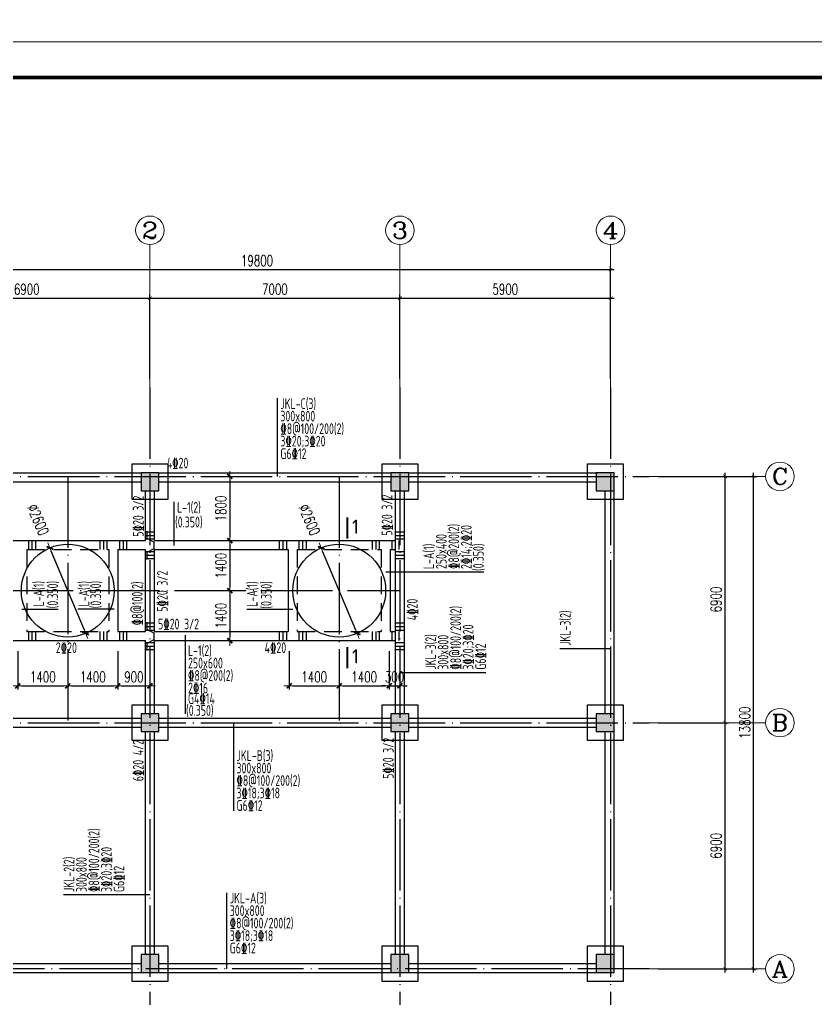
# Model space of a CAD drawing. Extents: x 959592 to 1105020, y -295412 to 379724.
# Drawn here: x 981761 to 1004047, y 97796 to 125222 of the extents above; entities that cross this region are included whole.
import ezdxf
from ezdxf.enums import TextEntityAlignment as Align

# ---------------------------------------------------------------- set-up
doc = ezdxf.new("R2010")
doc.units = 0
doc.header["$LTSCALE"] = 1000
doc.header["$MEASUREMENT"] = 0
doc.linetypes.add('DASHED', pattern=[0.75, 0.5, -0.25])
doc.linetypes.add('DOTE', pattern=[2.42, 2, -0.2, 0.02, -0.2])
doc.layers.get('0').update_dxf_attribs({"linetype": 'CONTINUOUS'})
doc.layers.get('Defpoints').update_dxf_attribs({"linetype": 'CONTINUOUS', "lineweight": 5})
for name, color, linetype in [('AXIS_TEXT', 7, 'CONTINUOUS'), ('BEAM_CON', 4, 'CONTINUOUS'), ('BEAM_CONT', 4, 'CONTINUOUS'), ('BEAM_DASH', 144, 'DASHED'), ('COLU', 7, 'CONTINUOUS'), ('COLU_HATCH', 251, 'CONTINUOUS'), ('DIMENSION', 3, 'CONTINUOUS'), ('DOTE', 1, 'DOTE'), ('S_BEAMDIMLOCALVER', 7, 'CONTINUOUS'), ('S_BEAMDIMMASS', 2, 'CONTINUOUS'), ('S_BEAMDIMMASSVER', 2, 'CONTINUOUS'), ('S_SUBBEAMHOOP', 1, 'CONTINUOUS'), ('THICK', 6, 'CONTINUOUS'), ('承台', 44, 'CONTINUOUS')]:
    doc.layers.add(name, color=color, linetype=linetype)
doc.layers.add('DIM', color=3, linetype='CONTINUOUS', lineweight=5)
doc.layers.add('FRAME', color=3, linetype='CONTINUOUS', lineweight=5)
doc.styles.add('_TCH_AXIS', font='COMPLEX', dxfattribs={"bigfont": 'GBCBIG'})
doc.styles.add('BW_Rein', font='Tssdeng.shx', dxfattribs={"width": 0.7, "bigfont": 'hztxt.shx'})
doc.styles.add('COMPLEX', font='COMPLEX')
doc.styles.add('TSSD_Dimension', font='TXT.shx', dxfattribs={"width": 0.7, "bigfont": 'hztxt.shx'})
doc.styles.add('TSSD_LABEL', font='tssdeng.shx', dxfattribs={"width": 0.7, "bigfont": 'tssdchn.shx'})
doc.dimstyles.new('TSSD_100_100', dxfattribs={"dimtxt": 300, "dimasz": 100, "dimexe": 100, "dimexo": 250, "dimgap": 100, "dimtad": 1, "dimdec": 0, "dimzin": 0, "dimdsep": 46, "dimtxsty": 'TSSD_Dimension', "dimblk": 'ARCHTICK', "dimcen": 0, "dimdle": 100, "dimclrt": 3, "dimadec": 0, "dimazin": 0, "dimtfac": 1, "dimtdec": 0, "dimtix": 1, "dimtmove": 2, "dimatfit": 3, "dimfxl": 1, "dimtolj": 1, "dimtzin": 0, "dimarcsym": 0})
doc.dimstyles.new('TSSD_100_100$0', dxfattribs={"dimtxt": 300, "dimasz": 100, "dimexe": 100, "dimexo": 250, "dimgap": 100, "dimtad": 1, "dimdec": 0, "dimzin": 0, "dimdsep": 46, "dimtxsty": 'TSSD_Dimension', "dimblk1": '_tsdbk', "dimblk2": '_tsdbk', "dimsah": 1, "dimcen": 0, "dimdle": 100, "dimclrt": 7, "dimadec": 1, "dimazin": 0, "dimtfac": 1, "dimtdec": 0, "dimtix": 1, "dimtmove": 2, "dimatfit": 3, "dimldrblk": '_tsdbk', "dimfxl": 100, "dimtolj": 1, "dimtzin": 0, "dimarcsym": 0})

# ---------------------------------------------------------------- blocks, each defined once
blk = doc.blocks.new('_ARCHTICK')
at = {"color": 0, "linetype": 'ByBlock', "const_width": 0.15}
blk.add_lwpolyline([(-0.5, -0.5), (0.5, 0.5)], dxfattribs=at)
blk = doc.blocks.new('*D249')
at = {"layer": 'Defpoints', "color": 0, "ltscale": 0.5, "transparency": 16777216}
for p in [(999395.404177, 105522.432236), (1001516.404177, 105522.432236), (999395.404177, 98622.432236)]:
    blk.add_point(p, dxfattribs=at)
at = {"layer": 'DIM', "color": 0, "lineweight": -2, "ltscale": 0.5, "transparency": 16777216}
for p, q in [((1001516.404177, 98522.432236), (1001516.404177, 105622.432236)), ((999645.404177, 105522.432236), (1001616.404177, 105522.432236)), ((999645.404177, 98622.432236), (1001616.404177, 98622.432236))]:
    blk.add_line(p, q, dxfattribs=at)
at = {"layer": 'DIM', "color": 0, "lineweight": -2, "ltscale": 0.5, "transparency": 16777216, "xscale": 100, "yscale": 100, "zscale": 100}
for p, rotation in [((1001516.404177, 105522.432236), 90), ((1001516.404177, 98622.432236), 270)]:
    blk.add_blockref('_ARCHTICK', p, dxfattribs=dict(at, rotation=rotation))
at = {"layer": 'DIM', "color": 3, "ltscale": 0.5, "transparency": 16777216, "insert": (1001266.404177, 102072.432236), "char_height": 300, "attachment_point": 5, "rotation": 90, "style": 'TSSD_Dimension'}
blk.add_mtext('\\A1;6900', dxfattribs=at)
blk = doc.blocks.new('*D250')
at = {"layer": 'Defpoints', "color": 0, "ltscale": 0.5, "transparency": 16777216}
for p in [(999395.404177, 112422.432236), (1001516.404177, 112422.432236), (999395.404177, 105522.432236)]:
    blk.add_point(p, dxfattribs=at)
at = {"layer": 'DIM', "color": 0, "lineweight": -2, "ltscale": 0.5, "transparency": 16777216}
for p, q in [((1001516.404177, 105422.432236), (1001516.404177, 112522.432236)), ((999645.404177, 112422.432236), (1001616.404177, 112422.432236)), ((999645.404177, 105522.432236), (1001616.404177, 105522.432236))]:
    blk.add_line(p, q, dxfattribs=at)
at = {"layer": 'DIM', "color": 0, "lineweight": -2, "ltscale": 0.5, "transparency": 16777216, "xscale": 100, "yscale": 100, "zscale": 100}
for p, rotation in [((1001516.404177, 112422.432236), 90), ((1001516.404177, 105522.432236), 270)]:
    blk.add_blockref('_ARCHTICK', p, dxfattribs=dict(at, rotation=rotation))
at = {"layer": 'DIM', "color": 3, "ltscale": 0.5, "transparency": 16777216, "insert": (1001266.404177, 108972.432236), "char_height": 300, "attachment_point": 5, "rotation": 90, "style": 'TSSD_Dimension'}
blk.add_mtext('\\A1;6900', dxfattribs=at)
blk = doc.blocks.new('*D251')
at = {"layer": 'Defpoints', "color": 0, "ltscale": 0.5, "transparency": 16777216}
for p in [(999395.404177, 112422.432236), (1002316.404177, 112422.432236), (999395.404177, 98622.432236)]:
    blk.add_point(p, dxfattribs=at)
at = {"layer": 'DIM', "color": 0, "lineweight": -2, "ltscale": 0.5, "transparency": 16777216}
for p, q in [((1002316.404177, 98522.432236), (1002316.404177, 112522.432236)), ((999645.404177, 112422.432236), (1002416.404177, 112422.432236)), ((999645.404177, 98622.432236), (1002416.404177, 98622.432236))]:
    blk.add_line(p, q, dxfattribs=at)
at = {"layer": 'DIM', "color": 0, "lineweight": -2, "ltscale": 0.5, "transparency": 16777216, "xscale": 100, "yscale": 100, "zscale": 100}
for p, rotation in [((1002316.404177, 112422.432236), 90), ((1002316.404177, 98622.432236), 270)]:
    blk.add_blockref('_ARCHTICK', p, dxfattribs=dict(at, rotation=rotation))
at = {"layer": 'DIM', "color": 3, "ltscale": 0.5, "transparency": 16777216, "insert": (1002066.404177, 105522.432236), "char_height": 300, "attachment_point": 5, "rotation": 90, "style": 'TSSD_Dimension'}
blk.add_mtext('\\A1;13800', dxfattribs=at)
blk = doc.blocks.new('*D252')
at = {"layer": 'Defpoints', "color": 0, "ltscale": 0.5, "transparency": 16777216}
for p in [(985411.404177, 117417.432236), (978511.404177, 114917.432236), (985411.404177, 114917.432236)]:
    blk.add_point(p, dxfattribs=at)
at = {"layer": 'DIM', "color": 0, "lineweight": -2, "ltscale": 0.5, "transparency": 16777216}
for p, q in [((978411.404177, 117417.432236), (985511.404177, 117417.432236)), ((978511.404177, 115167.432236), (978511.404177, 117517.432236)), ((985411.404177, 115167.432236), (985411.404177, 117517.432236))]:
    blk.add_line(p, q, dxfattribs=at)
at = {"layer": 'DIM', "color": 0, "lineweight": -2, "ltscale": 0.5, "transparency": 16777216, "xscale": 100, "yscale": 100, "zscale": 100, "rotation": 180}
blk.add_blockref('_ARCHTICK', (978511.404177, 117417.432236), dxfattribs=at)
at = {"layer": 'DIM', "color": 0, "lineweight": -2, "ltscale": 0.5, "transparency": 16777216, "xscale": 100, "yscale": 100, "zscale": 100}
blk.add_blockref('_ARCHTICK', (985411.404177, 117417.432236), dxfattribs=at)
at = {"layer": 'DIM', "color": 3, "ltscale": 0.5, "transparency": 16777216, "insert": (981961.404177, 117667.432236), "char_height": 300, "attachment_point": 5, "style": 'TSSD_Dimension'}
blk.add_mtext('\\A1;6900', dxfattribs=at)
blk = doc.blocks.new('*D253')
at = {"layer": 'Defpoints', "color": 0, "ltscale": 0.5, "transparency": 16777216}
for p in [(992411.404177, 117417.432236), (985411.404177, 114917.432236), (992411.404177, 114917.432236)]:
    blk.add_point(p, dxfattribs=at)
at = {"layer": 'DIM', "color": 0, "lineweight": -2, "ltscale": 0.5, "transparency": 16777216}
for p, q in [((985311.404177, 117417.432236), (992511.404177, 117417.432236)), ((985411.404177, 115167.432236), (985411.404177, 117517.432236)), ((992411.404177, 115167.432236), (992411.404177, 117517.432236))]:
    blk.add_line(p, q, dxfattribs=at)
at = {"layer": 'DIM', "color": 0, "lineweight": -2, "ltscale": 0.5, "transparency": 16777216, "xscale": 100, "yscale": 100, "zscale": 100, "rotation": 180}
blk.add_blockref('_ARCHTICK', (985411.404177, 117417.432236), dxfattribs=at)
at = {"layer": 'DIM', "color": 0, "lineweight": -2, "ltscale": 0.5, "transparency": 16777216, "xscale": 100, "yscale": 100, "zscale": 100}
blk.add_blockref('_ARCHTICK', (992411.404177, 117417.432236), dxfattribs=at)
at = {"layer": 'DIM', "color": 3, "ltscale": 0.5, "transparency": 16777216, "insert": (988911.404177, 117667.432236), "char_height": 300, "attachment_point": 5, "style": 'TSSD_Dimension'}
blk.add_mtext('\\A1;7000', dxfattribs=at)
blk = doc.blocks.new('*D254')
at = {"layer": 'Defpoints', "color": 0, "ltscale": 0.5, "transparency": 16777216}
for p in [(998311.404177, 117417.432236), (992411.404177, 114917.432236), (998311.404177, 114917.432236)]:
    blk.add_point(p, dxfattribs=at)
at = {"layer": 'DIM', "color": 0, "lineweight": -2, "ltscale": 0.5, "transparency": 16777216}
for p, q in [((992311.404177, 117417.432236), (998411.404177, 117417.432236)), ((992411.404177, 115167.432236), (992411.404177, 117517.432236)), ((998311.404177, 115167.432236), (998311.404177, 117517.432236))]:
    blk.add_line(p, q, dxfattribs=at)
at = {"layer": 'DIM', "color": 0, "lineweight": -2, "ltscale": 0.5, "transparency": 16777216, "xscale": 100, "yscale": 100, "zscale": 100, "rotation": 180}
blk.add_blockref('_ARCHTICK', (992411.404177, 117417.432236), dxfattribs=at)
at = {"layer": 'DIM', "color": 0, "lineweight": -2, "ltscale": 0.5, "transparency": 16777216, "xscale": 100, "yscale": 100, "zscale": 100}
blk.add_blockref('_ARCHTICK', (998311.404177, 117417.432236), dxfattribs=at)
at = {"layer": 'DIM', "color": 3, "ltscale": 0.5, "transparency": 16777216, "insert": (995361.404177, 117667.432236), "char_height": 300, "attachment_point": 5, "style": 'TSSD_Dimension'}
blk.add_mtext('\\A1;5900', dxfattribs=at)
blk = doc.blocks.new('*D255')
at = {"layer": 'Defpoints', "color": 0, "ltscale": 0.5, "transparency": 16777216}
for p in [(998311.404177, 118217.432236), (978511.404177, 114917.432236), (998311.404177, 114917.432236)]:
    blk.add_point(p, dxfattribs=at)
at = {"layer": 'DIM', "color": 0, "lineweight": -2, "ltscale": 0.5, "transparency": 16777216}
for p, q in [((978411.404177, 118217.432236), (998411.404177, 118217.432236)), ((978511.404177, 115167.432236), (978511.404177, 118317.432236)), ((998311.404177, 115167.432236), (998311.404177, 118317.432236))]:
    blk.add_line(p, q, dxfattribs=at)
at = {"layer": 'DIM', "color": 0, "lineweight": -2, "ltscale": 0.5, "transparency": 16777216, "xscale": 100, "yscale": 100, "zscale": 100, "rotation": 180}
blk.add_blockref('_ARCHTICK', (978511.404177, 118217.432236), dxfattribs=at)
at = {"layer": 'DIM', "color": 0, "lineweight": -2, "ltscale": 0.5, "transparency": 16777216, "xscale": 100, "yscale": 100, "zscale": 100}
blk.add_blockref('_ARCHTICK', (998311.404177, 118217.432236), dxfattribs=at)
at = {"layer": 'DIM', "color": 3, "ltscale": 0.5, "transparency": 16777216, "insert": (988411.404177, 118467.432236), "char_height": 300, "attachment_point": 5, "style": 'TSSD_Dimension'}
blk.add_mtext('\\A1;19800', dxfattribs=at)
blk = doc.blocks.new('_AXISO')
blk.add_circle((0, 0), 0.5)
at = {"layer": 'AXIS_TEXT', "style": 'COMPLEX', "width": 1.041667}
blk.add_attdef('A', text='', height=0.56, dxfattribs=at).set_placement((-0.25, -0.28), (0.25, -0.28), align=Align.FIT)
blk = doc.blocks.new('BW-43091906', base_point=(-152259, 7688))
at = {"layer": 'FRAME'}
for points, const_width in [([(-152259, 49688), (-152259, 7688), (-92859, 7688), (-92859, 49688)], 20), ([(-149759, 48688), (-149759, 8688), (-93859, 8688), (-93859, 48688)], 100)]:
    blk.add_lwpolyline(points, close=True, dxfattribs=dict(at, const_width=const_width))
blk = doc.blocks.new('_tsdbk')
blk.add_line((-1, 0), (1.5, 0))
at = {"const_width": 0.5}
blk.add_lwpolyline([(-0.7, -0.7), (0.7, 0.7)], dxfattribs=at)
blk = doc.blocks.new('*D176')
at = {"layer": 'Defpoints', "color": 0, "transparency": 16777216}
for p in [(986803.550422, 112422.432236), (986803.550422, 110622.432236), (987647.672265, 110622.432236)]:
    blk.add_point(p, dxfattribs=at)
at = {"layer": 'DIM', "color": 0, "lineweight": -2, "transparency": 16777216}
for p, q in [((987053.550422, 112422.432236), (987747.672265, 112422.432236)), ((987647.672265, 112322.432236), (987647.672265, 110722.432236)), ((987053.550422, 110622.432236), (987747.672265, 110622.432236))]:
    blk.add_line(p, q, dxfattribs=at)
at = {"layer": 'DIM', "color": 0, "lineweight": -2, "transparency": 16777216, "xscale": 100, "yscale": 100, "zscale": 100}
for p, rotation in [((987647.672265, 112422.432236), 90), ((987647.672265, 110622.432236), 270)]:
    blk.add_blockref('_tsdbk', p, dxfattribs=dict(at, rotation=rotation))
at = {"layer": 'DIM', "color": 7, "transparency": 16777216, "insert": (987397.672265, 111522.432236), "char_height": 300, "attachment_point": 5, "rotation": 90, "style": 'TSSD_Dimension'}
blk.add_mtext('\\A1;1800', dxfattribs=at)
blk = doc.blocks.new('*D177')
at = {"layer": 'Defpoints', "color": 0, "transparency": 16777216}
for p in [(986803.550422, 110622.432236), (986803.550422, 109222.432236), (987647.672265, 109222.432236)]:
    blk.add_point(p, dxfattribs=at)
at = {"layer": 'DIM', "color": 0, "lineweight": -2, "transparency": 16777216}
for p, q in [((987053.550422, 110622.432236), (987747.672265, 110622.432236)), ((987647.672265, 110522.432236), (987647.672265, 109322.432236)), ((987053.550422, 109222.432236), (987747.672265, 109222.432236))]:
    blk.add_line(p, q, dxfattribs=at)
at = {"layer": 'DIM', "color": 0, "lineweight": -2, "transparency": 16777216, "xscale": 100, "yscale": 100, "zscale": 100}
for p, rotation in [((987647.672265, 110622.432236), 90), ((987647.672265, 109222.432236), 270)]:
    blk.add_blockref('_tsdbk', p, dxfattribs=dict(at, rotation=rotation))
at = {"layer": 'DIM', "color": 7, "transparency": 16777216, "insert": (987397.672265, 109922.432236), "char_height": 300, "attachment_point": 5, "rotation": 90, "style": 'TSSD_Dimension'}
blk.add_mtext('\\A1;1400', dxfattribs=at)
blk = doc.blocks.new('*D178')
at = {"layer": 'Defpoints', "color": 0, "transparency": 16777216}
for p in [(986803.550422, 109222.432236), (986803.550422, 107822.432236), (987647.672265, 107822.432236)]:
    blk.add_point(p, dxfattribs=at)
at = {"layer": 'DIM', "color": 0, "lineweight": -2, "transparency": 16777216}
for p, q in [((987053.550422, 109222.432236), (987747.672265, 109222.432236)), ((987647.672265, 109122.432236), (987647.672265, 107922.432236)), ((987053.550422, 107822.432236), (987747.672265, 107822.432236))]:
    blk.add_line(p, q, dxfattribs=at)
at = {"layer": 'DIM', "color": 0, "lineweight": -2, "transparency": 16777216, "xscale": 100, "yscale": 100, "zscale": 100}
for p, rotation in [((987647.672265, 109222.432236), 90), ((987647.672265, 107822.432236), 270)]:
    blk.add_blockref('_tsdbk', p, dxfattribs=dict(at, rotation=rotation))
at = {"layer": 'DIM', "color": 7, "transparency": 16777216, "insert": (987397.672265, 108522.432236), "char_height": 300, "attachment_point": 5, "rotation": 90, "style": 'TSSD_Dimension'}
blk.add_mtext('\\A1;1400', dxfattribs=at)
blk = doc.blocks.new('*D179')
at = {"layer": 'Defpoints', "color": 0, "transparency": 16777216}
for p in [(981711.404177, 107780.340468), (983111.404177, 107780.340468), (983111.404177, 106554.725255)]:
    blk.add_point(p, dxfattribs=at)
at = {"layer": 'DIM', "color": 0, "lineweight": -2, "transparency": 16777216}
for p, q in [((981711.404177, 107530.340468), (981711.404177, 106454.725255)), ((983111.404177, 107530.340468), (983111.404177, 106454.725255)), ((981811.404177, 106554.725255), (983011.404177, 106554.725255))]:
    blk.add_line(p, q, dxfattribs=at)
at = {"layer": 'DIM', "color": 0, "lineweight": -2, "transparency": 16777216, "xscale": 100, "yscale": 100, "zscale": 100, "rotation": 180}
blk.add_blockref('_tsdbk', (981711.404177, 106554.725255), dxfattribs=at)
at = {"layer": 'DIM', "color": 0, "lineweight": -2, "transparency": 16777216, "xscale": 100, "yscale": 100, "zscale": 100}
blk.add_blockref('_tsdbk', (983111.404177, 106554.725255), dxfattribs=at)
at = {"layer": 'DIM', "color": 7, "transparency": 16777216, "insert": (982411.404177, 106804.725255), "char_height": 300, "attachment_point": 5, "style": 'TSSD_Dimension'}
blk.add_mtext('\\A1;1400', dxfattribs=at)
blk = doc.blocks.new('*D180')
at = {"layer": 'Defpoints', "color": 0, "transparency": 16777216}
for p in [(984511.404177, 107780.340468), (985411.404177, 107780.340468), (985411.404177, 106554.725255)]:
    blk.add_point(p, dxfattribs=at)
at = {"layer": 'DIM', "color": 0, "lineweight": -2, "transparency": 16777216}
for p, q in [((984511.404177, 107530.340468), (984511.404177, 106454.725255)), ((985411.404177, 107530.340468), (985411.404177, 106454.725255)), ((984611.404177, 106554.725255), (985311.404177, 106554.725255))]:
    blk.add_line(p, q, dxfattribs=at)
at = {"layer": 'DIM', "color": 0, "lineweight": -2, "transparency": 16777216, "xscale": 100, "yscale": 100, "zscale": 100, "rotation": 180}
blk.add_blockref('_tsdbk', (984511.404177, 106554.725255), dxfattribs=at)
at = {"layer": 'DIM', "color": 0, "lineweight": -2, "transparency": 16777216, "xscale": 100, "yscale": 100, "zscale": 100}
blk.add_blockref('_tsdbk', (985411.404177, 106554.725255), dxfattribs=at)
at = {"layer": 'DIM', "color": 7, "transparency": 16777216, "insert": (984961.404177, 106804.725255), "char_height": 300, "attachment_point": 5, "style": 'TSSD_Dimension'}
blk.add_mtext('\\A1;900', dxfattribs=at)
blk = doc.blocks.new('*D181')
at = {"layer": 'Defpoints', "color": 0, "transparency": 16777216}
for p in [(983111.404177, 107780.340468), (984511.404177, 107780.340468), (984511.404177, 106554.725255)]:
    blk.add_point(p, dxfattribs=at)
at = {"layer": 'DIM', "color": 0, "lineweight": -2, "transparency": 16777216}
for p, q in [((983111.404177, 107530.340468), (983111.404177, 106454.725255)), ((984511.404177, 107530.340468), (984511.404177, 106454.725255)), ((983211.404177, 106554.725255), (984411.404177, 106554.725255))]:
    blk.add_line(p, q, dxfattribs=at)
at = {"layer": 'DIM', "color": 0, "lineweight": -2, "transparency": 16777216, "xscale": 100, "yscale": 100, "zscale": 100, "rotation": 180}
blk.add_blockref('_tsdbk', (983111.404177, 106554.725255), dxfattribs=at)
at = {"layer": 'DIM', "color": 0, "lineweight": -2, "transparency": 16777216, "xscale": 100, "yscale": 100, "zscale": 100}
blk.add_blockref('_tsdbk', (984511.404177, 106554.725255), dxfattribs=at)
at = {"layer": 'DIM', "color": 7, "transparency": 16777216, "insert": (983811.404177, 106804.725255), "char_height": 300, "attachment_point": 5, "style": 'TSSD_Dimension'}
blk.add_mtext('\\A1;1400', dxfattribs=at)
blk = doc.blocks.new('*D182')
at = {"layer": 'Defpoints', "color": 0, "transparency": 16777216}
for p in [(989311.404177, 107780.340468), (990711.404177, 107780.340468), (990711.404177, 106554.725255)]:
    blk.add_point(p, dxfattribs=at)
at = {"layer": 'DIM', "color": 0, "lineweight": -2, "transparency": 16777216}
for p, q in [((989311.404177, 107530.340468), (989311.404177, 106454.725255)), ((990711.404177, 107530.340468), (990711.404177, 106454.725255)), ((989411.404177, 106554.725255), (990611.404177, 106554.725255))]:
    blk.add_line(p, q, dxfattribs=at)
at = {"layer": 'DIM', "color": 0, "lineweight": -2, "transparency": 16777216, "xscale": 100, "yscale": 100, "zscale": 100, "rotation": 180}
blk.add_blockref('_tsdbk', (989311.404177, 106554.725255), dxfattribs=at)
at = {"layer": 'DIM', "color": 0, "lineweight": -2, "transparency": 16777216, "xscale": 100, "yscale": 100, "zscale": 100}
blk.add_blockref('_tsdbk', (990711.404177, 106554.725255), dxfattribs=at)
at = {"layer": 'DIM', "color": 7, "transparency": 16777216, "insert": (990011.404177, 106804.725255), "char_height": 300, "attachment_point": 5, "style": 'TSSD_Dimension'}
blk.add_mtext('\\A1;1400', dxfattribs=at)
blk = doc.blocks.new('*D183')
at = {"layer": 'Defpoints', "color": 0, "transparency": 16777216}
for p in [(992111.404177, 107780.340468), (992411.404177, 107780.340468), (992411.404177, 106554.725255)]:
    blk.add_point(p, dxfattribs=at)
at = {"layer": 'DIM', "color": 0, "lineweight": -2, "transparency": 16777216}
for p, q in [((992111.404177, 107530.340468), (992111.404177, 106454.725255)), ((992411.404177, 107530.340468), (992411.404177, 106454.725255)), ((992011.404177, 106554.725255), (991911.404177, 106554.725255)), ((992111.404177, 106554.725255), (992411.404177, 106554.725255)), ((992511.404177, 106554.725255), (992611.404177, 106554.725255))]:
    blk.add_line(p, q, dxfattribs=at)
at = {"layer": 'DIM', "color": 0, "lineweight": -2, "transparency": 16777216, "xscale": 100, "yscale": 100, "zscale": 100}
blk.add_blockref('_tsdbk', (992111.404177, 106554.725255), dxfattribs=at)
at = {"layer": 'DIM', "color": 0, "lineweight": -2, "transparency": 16777216, "xscale": 100, "yscale": 100, "zscale": 100, "rotation": 180}
blk.add_blockref('_tsdbk', (992411.404177, 106554.725255), dxfattribs=at)
at = {"layer": 'DIM', "color": 7, "transparency": 16777216, "insert": (992261.404177, 106804.725255), "char_height": 300, "attachment_point": 5, "style": 'TSSD_Dimension'}
blk.add_mtext('\\A1;300', dxfattribs=at)
blk = doc.blocks.new('*D184')
at = {"layer": 'Defpoints', "color": 0, "transparency": 16777216}
for p in [(990711.404177, 107780.340468), (992111.404177, 107780.340468), (992111.404177, 106554.725255)]:
    blk.add_point(p, dxfattribs=at)
at = {"layer": 'DIM', "color": 0, "lineweight": -2, "transparency": 16777216}
for p, q in [((990711.404177, 107530.340468), (990711.404177, 106454.725255)), ((992111.404177, 107530.340468), (992111.404177, 106454.725255)), ((990811.404177, 106554.725255), (992011.404177, 106554.725255))]:
    blk.add_line(p, q, dxfattribs=at)
at = {"layer": 'DIM', "color": 0, "lineweight": -2, "transparency": 16777216, "xscale": 100, "yscale": 100, "zscale": 100, "rotation": 180}
blk.add_blockref('_tsdbk', (990711.404177, 106554.725255), dxfattribs=at)
at = {"layer": 'DIM', "color": 0, "lineweight": -2, "transparency": 16777216, "xscale": 100, "yscale": 100, "zscale": 100}
blk.add_blockref('_tsdbk', (992111.404177, 106554.725255), dxfattribs=at)
at = {"layer": 'DIM', "color": 7, "transparency": 16777216, "insert": (991411.404177, 106804.725255), "char_height": 300, "attachment_point": 5, "style": 'TSSD_Dimension'}
blk.add_mtext('\\A1;1400', dxfattribs=at)
blk = doc.blocks.new('*D189')
at = {"layer": 'Defpoints', "color": 0, "transparency": 16777216}
for p in [(990208.633295, 110421.273944), (991214.175059, 108023.590528)]:
    blk.add_point(p, dxfattribs=at)
at = {"layer": 'DIM', "color": 0, "lineweight": -2, "transparency": 16777216}
blk.add_line((991175.500376, 108115.809121), (990247.307979, 110329.055351), dxfattribs=at)
at = {"layer": 'DIM', "color": 0, "lineweight": -2, "transparency": 16777216, "xscale": 100, "yscale": 100, "zscale": 100}
for p, rotation in [((990208.633295, 110421.273944), 112.752229), ((991214.175059, 108023.590528), 292.752229)]:
    blk.add_blockref('_tsdbk', p, dxfattribs=dict(at, rotation=rotation))
at = {"layer": 'DIM', "color": 7, "transparency": 16777216, "insert": (989878.962574, 111207.363643), "char_height": 300, "attachment_point": 5, "rotation": 292.7522286283, "style": 'TSSD_Dimension'}
blk.add_mtext('\\A1;∅2600', dxfattribs=at)
blk = doc.blocks.new('*D190')
at = {"layer": 'Defpoints', "color": 0, "transparency": 16777216}
for p in [(982608.633295, 110421.273944), (983614.175059, 108023.590528)]:
    blk.add_point(p, dxfattribs=at)
at = {"layer": 'DIM', "color": 0, "lineweight": -2, "transparency": 16777216}
blk.add_line((983575.500376, 108115.809121), (982647.307979, 110329.055351), dxfattribs=at)
at = {"layer": 'DIM', "color": 0, "lineweight": -2, "transparency": 16777216, "xscale": 100, "yscale": 100, "zscale": 100}
for p, rotation in [((982608.633295, 110421.273944), 112.752229), ((983614.175059, 108023.590528), 292.752229)]:
    blk.add_blockref('_tsdbk', p, dxfattribs=dict(at, rotation=rotation))
at = {"layer": 'DIM', "color": 7, "transparency": 16777216, "insert": (982278.962574, 111207.363643), "char_height": 300, "attachment_point": 5, "rotation": 292.7522286283, "style": 'TSSD_Dimension'}
blk.add_mtext('\\A1;∅2600', dxfattribs=at)

msp = doc.modelspace()

# ---------------------------------------------------------------- hatches: boundary and pattern name
at = {"layer": 'COLU_HATCH'}
for points in [[(985661.404, 112022.432), (985661.404, 112522.432), (985161.404, 112522.432), (985161.404, 112022.432)], [(992661.404, 112022.432), (992661.404, 112522.432), (992161.404, 112522.432), (992161.404, 112022.432)], [(998411.404, 112022.432), (998411.404, 112522.432), (997911.404, 112522.432), (997911.404, 112022.432)], [(985661.404, 105272.432), (985661.404, 105772.432), (985161.404, 105772.432), (985161.404, 105272.432)], [(992661.404, 105272.432), (992661.404, 105772.432), (992161.404, 105772.432), (992161.404, 105272.432)], [(998411.404, 105272.432), (998411.404, 105772.432), (997911.404, 105772.432), (997911.404, 105272.432)], [(985661.404, 98522.432), (985661.404, 99022.432), (985161.404, 99022.432), (985161.404, 98522.432)], [(992661.404, 98522.432), (992661.404, 99022.432), (992161.404, 99022.432), (992161.404, 98522.432)], [(998411.404, 98522.432), (998411.404, 99022.432), (997911.404, 99022.432), (997911.404, 98522.432)]]:
    msp.add_hatch(color=256, dxfattribs=at).paths.add_polyline_path(points)

# ---------------------------------------------------------------- linework, layer by layer
at = {"layer": 'BEAM_CON'}
for p, q in [((981261.404, 110622.432), (985286.404, 110622.432)), ((985536.404, 110622.432), (992286.404, 110622.432)), ((984511.404, 110372.432), (984511.404, 108072.432)), ((984511.404, 110372.432), (985286.404, 110372.432)), ((985536.404, 110372.432), (989286.404, 110372.432)), ((989286.404, 110372.432), (989286.404, 108072.432)), ((992136.404, 110372.432), (992286.404, 110372.432)), ((992136.404, 110372.432), (992136.404, 108072.432)), ((984511.404, 108072.432), (985286.404, 108072.432)), ((985536.404, 108072.432), (989286.404, 108072.432)), ((992136.404, 108072.432), (992286.404, 108072.432)), ((981261.404, 107822.432), (985286.404, 107822.432)), ((985536.404, 107822.432), (992286.404, 107822.432))]:
    msp.add_line(p, q, dxfattribs=at)
for centre in [(983111.404, 109222.432), (990711.404, 109222.432)]:
    msp.add_circle(centre, 1300, dxfattribs=at)
at = {"layer": 'BEAM_CONT'}
for p, q in [((981136.404, 112522.432), (985161.404, 112522.432)), ((985661.404, 112522.432), (992161.404, 112522.432)), ((992661.404, 112522.432), (997911.404, 112522.432)), ((981261.404, 112272.432), (985161.404, 112272.432)), ((985661.404, 112272.432), (992161.404, 112272.432)), ((992661.404, 112272.432), (997911.404, 112272.432)), ((985286.404, 110622.432), (985286.404, 112022.432)), ((985536.404, 110622.432), (985536.404, 112022.432)), ((992286.404, 110622.432), (992286.404, 112022.432)), ((992536.404, 105772.432), (992536.404, 112022.432)), ((998161.404, 105772.432), (998161.404, 112022.432)), ((998411.404, 105772.432), (998411.404, 112022.432)), ((985286.404, 108072.432), (985286.404, 110372.432)), ((985536.404, 108072.432), (985536.404, 110372.432)), ((992286.404, 108072.432), (992286.404, 110372.432)), ((985286.404, 105772.432), (985286.404, 107822.432)), ((985536.404, 105772.432), (985536.404, 107822.432)), ((992286.404, 105772.432), (992286.404, 107822.432)), ((981261.404, 105647.432), (985161.404, 105647.432)), ((985661.404, 105647.432), (992161.404, 105647.432)), ((992661.404, 105647.432), (997911.404, 105647.432)), ((981136.404, 105397.432), (985161.404, 105397.432)), ((985661.404, 105397.432), (992161.404, 105397.432)), ((992661.404, 105397.432), (997911.404, 105397.432)), ((985286.404, 99022.432), (985286.404, 105272.432)), ((985536.404, 99022.432), (985536.404, 105272.432)), ((992286.404, 99022.432), (992286.404, 105272.432)), ((992536.404, 99022.432), (992536.404, 105272.432)), ((998161.404, 99022.432), (998161.404, 105272.432)), ((998411.404, 99022.432), (998411.404, 105272.432)), ((978911.404, 98772.432), (985161.404, 98772.432)), ((985661.404, 98772.432), (992161.404, 98772.432)), ((992661.404, 98772.432), (997911.404, 98772.432)), ((978911.404, 98522.432), (985161.404, 98522.432)), ((985661.404, 98522.432), (992161.404, 98522.432)), ((992661.404, 98522.432), (997911.404, 98522.432))]:
    msp.add_line(p, q, dxfattribs=at)
at = {"layer": 'BEAM_DASH'}
for p, q in [((981961.404, 110372.432), (981961.404, 108072.432)), ((981961.404, 110372.432), (984261.404, 110372.432)), ((984261.404, 110372.432), (984261.404, 108072.432)), ((989536.404, 110372.432), (989536.404, 108072.432)), ((989536.404, 110372.432), (991886.404, 110372.432)), ((991886.404, 110372.432), (991886.404, 108072.432)), ((981961.404, 108072.432), (984261.404, 108072.432)), ((989536.404, 108072.432), (991886.404, 108072.432))]:
    msp.add_line(p, q, dxfattribs=at)
at = {"layer": 'COLU'}
for points in [[(985661.404, 112022.432), (985661.404, 112522.432), (985161.404, 112522.432), (985161.404, 112022.432)], [(992661.404, 112022.432), (992661.404, 112522.432), (992161.404, 112522.432), (992161.404, 112022.432)], [(998411.404, 112022.432), (998411.404, 112522.432), (997911.404, 112522.432), (997911.404, 112022.432)], [(985661.404, 105272.432), (985661.404, 105772.432), (985161.404, 105772.432), (985161.404, 105272.432)], [(992661.404, 105272.432), (992661.404, 105772.432), (992161.404, 105772.432), (992161.404, 105272.432)], [(998411.404, 105272.432), (998411.404, 105772.432), (997911.404, 105772.432), (997911.404, 105272.432)], [(985661.404, 98522.432), (985661.404, 99022.432), (985161.404, 99022.432), (985161.404, 98522.432)], [(992661.404, 98522.432), (992661.404, 99022.432), (992161.404, 99022.432), (992161.404, 98522.432)], [(998411.404, 98522.432), (998411.404, 99022.432), (997911.404, 99022.432), (997911.404, 98522.432)]]:
    msp.add_lwpolyline(points, close=True, dxfattribs=at)
at = {"layer": 'DIM', "ltscale": 0.5}
for p, q in [((985411.404, 114917.432), (985411.404, 118917.432)), ((992411.404, 114917.432), (992411.404, 118917.432)), ((998311.404, 114917.432), (998311.404, 118917.432)), ((999395.404, 112422.432), (1002652.404, 112422.432)), ((999395.404, 105522.432), (1002652.404, 105522.432)), ((999395.404, 98622.432), (1002652.404, 98622.432))]:
    msp.add_line(p, q, dxfattribs=at)
at = {"layer": 'DOTE', "linetype": 'DOTE'}
for p, q in [((985411.404, 114917.432), (985411.404, 96127.432)), ((992411.404, 114917.432), (992411.404, 96127.432)), ((998311.404, 114917.432), (998311.404, 96127.432)), ((977156.404, 112422.432), (999395.404, 112422.432)), ((983111.404, 112422.432), (983111.404, 105522.432)), ((990711.404, 112422.432), (990711.404, 105522.432)), ((981261.404, 109222.432), (992411.404, 109222.432)), ((977156.404, 105522.432), (999395.404, 105522.432)), ((999395.404, 98622.432), (977156.404, 98622.432))]:
    msp.add_line(p, q, dxfattribs=at)
at = {"layer": 'S_BEAMDIMMASS'}
for p, q in [((988983.668, 112422.432), (988983.668, 114610.475)), ((986090.286, 110483.793), (986090.286, 111705.943)), ((992018.805, 109747.08), (994759.754, 109747.08)), ((981824.587, 108700.423), (982837.745, 108700.423)), ((984407.275, 108700.423), (983394.117, 108700.423)), ((989416.759, 108691.602), (988124.241, 108691.602)), ((986397.409, 107975.382), (986397.409, 105772.876)), ((987754.848, 105522.432), (987754.848, 103051.113)), ((987565, 98622.432), (987565, 100756.23))]:
    msp.add_line(p, q, dxfattribs=at)
at = {"layer": 'S_BEAMDIMMASSVER'}
for p, q in [((998311.404, 107592.432), (996892.321, 107592.432)), ((992411.404, 106927.625), (994821.993, 106927.625)), ((985411.404, 100697.186), (982993.801, 100697.186))]:
    msp.add_line(p, q, dxfattribs=at)
at = {"layer": 'S_SUBBEAMHOOP'}
for p, q in [((985286.404, 110868.843), (985536.404, 110868.843)), ((985323.332, 110891.255), (985323.332, 110691.255)), ((992286.404, 110868.843), (992536.404, 110868.843)), ((982008.276, 110622.432), (982008.276, 110372.432)), ((982108.276, 110622.432), (982108.276, 110372.432)), ((982208.276, 110622.432), (982208.276, 110372.432)), ((984008.276, 110622.432), (984008.276, 110372.432)), ((984108.276, 110622.432), (984108.276, 110372.432)), ((984208.276, 110622.432), (984208.276, 110372.432)), ((984558.276, 110622.432), (984558.276, 110372.432)), ((984658.276, 110622.432), (984658.276, 110372.432)), ((984758.276, 110622.432), (984758.276, 110372.432)), ((985286.404, 110768.843), (985536.404, 110768.843)), ((985286.404, 110668.843), (985536.404, 110668.843)), ((985323.332, 110691.255), (985523.332, 110591.255)), ((985523.332, 110591.255), (985523.332, 110391.255)), ((989033.276, 110622.432), (989033.276, 110372.432)), ((989133.276, 110622.432), (989133.276, 110372.432)), ((989233.276, 110622.432), (989233.276, 110372.432)), ((989583.276, 110622.432), (989583.276, 110372.432)), ((989683.276, 110622.432), (989683.276, 110372.432)), ((989783.276, 110622.432), (989783.276, 110372.432)), ((991633.276, 110622.432), (991633.276, 110372.432)), ((991733.276, 110622.432), (991733.276, 110372.432)), ((991833.276, 110622.432), (991833.276, 110372.432)), ((992183.276, 110622.432), (992183.276, 110372.432)), ((992283.276, 110622.432), (992283.276, 110372.432)), ((992286.404, 110768.843), (992536.404, 110768.843)), ((992286.404, 110668.843), (992536.404, 110668.843)), ((992383.276, 110622.432), (992383.276, 110372.432)), ((985286.404, 110318.843), (985536.404, 110318.843)), ((985523.332, 110391.255), (985323.332, 110291.255)), ((985323.332, 110291.255), (985323.332, 110091.255)), ((992286.404, 110318.843), (992536.404, 110318.843)), ((985286.404, 110218.843), (985536.404, 110218.843)), ((985286.404, 110118.843), (985536.404, 110118.843)), ((992286.404, 110218.843), (992536.404, 110218.843)), ((992286.404, 110118.843), (992536.404, 110118.843)), ((985323.332, 108341.255), (985323.332, 108141.255)), ((982008.276, 108072.432), (982008.276, 107822.432)), ((982108.276, 108072.432), (982108.276, 107822.432)), ((982208.276, 108072.432), (982208.276, 107822.432)), ((984008.276, 108072.432), (984008.276, 107822.432)), ((984108.276, 108072.432), (984108.276, 107822.432)), ((984208.276, 108072.432), (984208.276, 107822.432)), ((984558.276, 108072.432), (984558.276, 107822.432)), ((984658.276, 108072.432), (984658.276, 107822.432)), ((984758.276, 108072.432), (984758.276, 107822.432)), ((985286.404, 108318.843), (985536.404, 108318.843)), ((985286.404, 108218.843), (985536.404, 108218.843)), ((985286.404, 108118.843), (985536.404, 108118.843)), ((985323.332, 108141.255), (985523.332, 108041.255)), ((989033.276, 108072.432), (989033.276, 107822.432)), ((989133.276, 108072.432), (989133.276, 107822.432)), ((989233.276, 108072.432), (989233.276, 107822.432)), ((989583.276, 108072.432), (989583.276, 107822.432)), ((989683.276, 108072.432), (989683.276, 107822.432)), ((989783.276, 108072.432), (989783.276, 107822.432)), ((991633.276, 108072.432), (991633.276, 107822.432)), ((991733.276, 108072.432), (991733.276, 107822.432)), ((991833.276, 108072.432), (991833.276, 107822.432)), ((992183.276, 108072.432), (992183.276, 107822.432)), ((992283.276, 108072.432), (992283.276, 107822.432)), ((992286.404, 108318.843), (992536.404, 108318.843)), ((992286.404, 108218.843), (992536.404, 108218.843)), ((992286.404, 108118.843), (992536.404, 108118.843)), ((992383.276, 108072.432), (992383.276, 107822.432)), ((985523.332, 107841.255), (985323.332, 107741.255)), ((985523.332, 108041.255), (985523.332, 107841.255)), ((985286.404, 107768.843), (985536.404, 107768.843)), ((985286.404, 107668.843), (985536.404, 107668.843)), ((985286.404, 107568.843), (985536.404, 107568.843)), ((985323.332, 107741.255), (985323.332, 107541.255)), ((992286.404, 107768.843), (992536.404, 107768.843)), ((992286.404, 107668.843), (992536.404, 107668.843)), ((992286.404, 107568.843), (992536.404, 107568.843))]:
    msp.add_line(p, q, dxfattribs=at)
at = {"layer": 'THICK', "const_width": 50}
for points in [[(990940.57, 111278.145), (990940.57, 110678.145)], [(990940.57, 107645.488), (990940.57, 107045.488)]]:
    msp.add_lwpolyline(points, dxfattribs=at)
at = {"layer": '承台'}
for points in [[(984911.404, 112772.432), (985911.404, 112772.432), (985911.404, 111772.432), (984911.404, 111772.432)], [(991911.404, 112772.432), (992911.404, 112772.432), (992911.404, 111772.432), (991911.404, 111772.432)], [(997661.404, 112772.432), (998661.404, 112772.432), (998661.404, 111772.432), (997661.404, 111772.432)], [(984911.404, 106022.432), (985911.404, 106022.432), (985911.404, 105022.432), (984911.404, 105022.432)], [(991911.404, 106022.432), (992911.404, 106022.432), (992911.404, 105022.432), (991911.404, 105022.432)], [(997661.404, 106022.432), (998661.404, 106022.432), (998661.404, 105022.432), (997661.404, 105022.432)], [(984911.404, 99272.432), (985911.404, 99272.432), (985911.404, 98272.432), (984911.404, 98272.432)], [(991911.404, 99272.432), (992911.404, 99272.432), (992911.404, 98272.432), (991911.404, 98272.432)], [(997661.404, 99272.432), (998661.404, 99272.432), (998661.404, 98272.432), (997661.404, 98272.432)]]:
    msp.add_lwpolyline(points, close=True, dxfattribs=at)

# ---------------------------------------------------------------- block references
at = {"layer": 'DIM', "ltscale": 0.5}
ref = msp.add_blockref('_AXISO', (985411.404, 119317.432), dxfattribs=dict(at, xscale=800, yscale=800, zscale=800))
ref.add_attrib('A', '2', dxfattribs={"layer": 'AXIS_TEXT', "height": 452.548, "style": '_TCH_AXIS', "width": 1.5}).set_placement((985185.13, 119091.158), (985637.678, 119091.158), align=Align.FIT)
ref = msp.add_blockref('_AXISO', (992411.404, 119317.432), dxfattribs=dict(at, xscale=800, yscale=800, zscale=800))
ref.add_attrib('A', '3', dxfattribs={"layer": 'AXIS_TEXT', "height": 452.548, "style": '_TCH_AXIS', "width": 1.5}).set_placement((992185.13, 119091.158), (992637.678, 119091.158), align=Align.FIT)
ref = msp.add_blockref('_AXISO', (998311.404, 119317.432), dxfattribs=dict(at, xscale=800, yscale=800, zscale=800))
ref.add_attrib('A', '4', dxfattribs={"layer": 'AXIS_TEXT', "height": 452.548, "style": '_TCH_AXIS', "width": 1.3125}).set_placement((998085.13, 119091.158), (998537.678, 119091.158), align=Align.FIT)
ref = msp.add_blockref('_AXISO', (1003052.404, 112422.432), dxfattribs=dict(at, xscale=800, yscale=800, zscale=800))
ref.add_attrib('A', 'C', dxfattribs={"layer": 'AXIS_TEXT', "height": 452.548, "style": '_TCH_AXIS', "width": 1.4}).set_placement((1002826.13, 112196.158), (1003278.678, 112196.158), align=Align.FIT)
ref = msp.add_blockref('_AXISO', (1003052.404, 105522.432), dxfattribs=dict(at, xscale=800, yscale=800, zscale=800))
ref.add_attrib('A', 'B', dxfattribs={"layer": 'AXIS_TEXT', "height": 452.548, "style": '_TCH_AXIS', "width": 1.235294}).set_placement((1002826.13, 105296.158), (1003278.678, 105296.158), align=Align.FIT)
ref = msp.add_blockref('_AXISO', (1003052.404, 98622.432), dxfattribs=dict(at, xscale=800, yscale=800, zscale=800))
ref.add_attrib('A', 'A', dxfattribs={"layer": 'AXIS_TEXT', "height": 452.548, "style": '_TCH_AXIS', "width": 1.166667}).set_placement((1002826.13, 98396.158), (1003278.678, 98396.158), align=Align.FIT)
at = {"layer": 'DIMENSION'}
for p in [(967975.021, 124598.189), (967975.021, 82598.189)]:
    msp.add_blockref('BW-43091906', p, dxfattribs=at)

# ---------------------------------------------------------------- texts
at = {"layer": 'S_BEAMDIMLOCALVER', "style": 'BW_Rein', "width": 0.7}
for s, p in [('4%%13220', (985883.139, 112645.99)), ('5%%13220 3/2', (985638.952, 108137.151)), ('2%%13220', (982775.931, 107473.259)), ('4%%13220', (988622.686, 107473.259))]:
    msp.add_text(s, height=300, dxfattribs=at).set_placement(p)
for s, p in [('5%%13220 3/2', (985233.309, 110734.112)), ('5%%13220 3/2', (992201.053, 110762.657)), ('5%%13220 3/2', (985909.122, 108632.355)), ('4%%13220', (992909.812, 108390.911)), ('5%%13220 3/2', (992235.146, 103949.961)), ('6%%13220 4/2', (985233.309, 103881.699))]:
    msp.add_text(s, height=300, rotation=90, dxfattribs=at).set_placement(p)
at = {"layer": 'S_BEAMDIMMASS', "color": 6, "style": 'BW_Rein', "width": 0.7}
for s, rotation, p in [('JKL-C(3)', 360, (989063.668, 114310.475)), ('L-1(2)', 360, (986170.286, 111405.943)), ('(0.350)', 360, (986116.056, 110993.929)), ('L-A(1)', 90, (993370.612, 109827.08)), ('(0.350)', 90, (994759.754, 109772.85)), ('L-A(1)', 90, (982443.926, 108780.423)), ('(0.350)', 90, (982837.745, 108726.194)), ('L-A(1)', 90, (983712.706, 108780.423)), ('(0.350)', 90, (984041.556, 108726.194)), ('L-A(1)', 90, (988424.241, 108771.602)), ('(0.350)', 90, (988818.06, 108717.372)), ('JKL-B(3)', 360, (987834.848, 104451.113))]:
    msp.add_text(s, height=300, rotation=rotation, dxfattribs=at).set_placement(p)
at = {"layer": 'S_BEAMDIMMASS', "style": 'BW_Rein', "width": 0.7}
for s, rotation, p in [('300x800', 360, (989063.668, 113960.475)), ('%%1328@100/200(2)', 360, (989063.668, 113610.475)), ('3%%13220;3%%13220', 360, (989063.668, 113260.475)), ('G6%%13212', 360, (989063.668, 112910.475)), ('%%1328@200(2)', 90, (994070.612, 109827.08)), ('2%%13214;2%%13220', 90, (994420.612, 109827.08)), ('250x400', 90, (993720.612, 109827.08)), ('300x800', 360, (987834.848, 104101.113)), ('%%1328@100/200(2)', 360, (987834.848, 103751.113)), ('3%%13218;3%%13218', 360, (987834.848, 103401.113)), ('G6%%13212', 360, (987834.848, 103051.113))]:
    msp.add_text(s, height=300, rotation=rotation, dxfattribs=at).set_placement(p)
at = {"layer": 'S_BEAMDIMMASS', "color": 6, "style": 'BW_Rein', "width": 0.7}
for s, p in [('L-1(2)', (986477.409, 107393.438)), ('(0.350)', (986423.179, 105713.744)), ('JKL-A(3)', (987645, 100456.23))]:
    msp.add_text(s, height=300, dxfattribs=at).set_placement(p)
at = {"layer": 'S_BEAMDIMMASS', "style": 'BW_Rein', "width": 0.7}
for s, p in [('250x600', (986477.409, 107043.438)), ('%%1328@200(2)', (986477.409, 106693.438)), ('2%%13216', (986477.409, 106343.438)), ('G4%%13214', (986477.409, 106047.601)), ('300x800', (987645, 100106.23)), ('%%1328@100/200(2)', (987645, 99756.23)), ('3%%13218;3%%13218', (987645, 99406.23)), ('G6%%13212', (987645, 99056.23))]:
    msp.add_text(s, height=300, dxfattribs=at).set_placement(p)
at = {"layer": 'S_BEAMDIMMASSVER', "style": 'BW_Rein', "width": 0.7}
for s, p in [('%%1328@100(2)', (985206.164, 108248.436)), ('%%1328@100/200(2)', (994121.993, 107007.625)), ('3%%13220;3%%13220', (994471.993, 107007.625)), ('300x800', (993771.993, 107007.625)), ('G6%%13212', (994821.993, 107007.625)), ('%%1328@100/200(2)', (983993.801, 100777.186)), ('3%%13220;3%%13220', (984343.801, 100777.186)), ('300x800', (983643.801, 100777.186)), ('G6%%13212', (984693.801, 100777.186))]:
    msp.add_text(s, height=300, rotation=90, dxfattribs=at).set_placement(p)
at = {"layer": 'S_BEAMDIMMASSVER', "color": 6, "style": 'BW_Rein', "width": 0.7}
for s, p in [('JKL-3(2)', (997192.321, 107672.432)), ('JKL-3(2)', (993421.993, 107007.625)), ('JKL-2(2)', (983293.801, 100777.186))]:
    msp.add_text(s, height=300, rotation=90, dxfattribs=at).set_placement(p)
at = {"layer": 'THICK', "style": 'TSSD_LABEL'}
for p in [(991070.591, 110813.418), (991070.591, 107180.76)]:
    msp.add_text('1', height=400, dxfattribs=at).set_placement(p)

# ---------------------------------------------------------------- dimensions: what is measured, and where the dimension line sits
at = {"layer": 'DIM', "ltscale": 0.5}
for p1, p2, distance, picture, middle in [((978511.404, 114917.432), (998311.404, 114917.432), 3300, '*D255', (988411.404, 118467.432)), ((978511.404, 114917.432), (985411.404, 114917.432), 2500, '*D252', (981961.404, 117667.432)), ((985411.404, 114917.432), (992411.404, 114917.432), 2500, '*D253', (988911.404, 117667.432)), ((992411.404, 114917.432), (998311.404, 114917.432), 2500, '*D254', (995361.404, 117667.432)), ((999395.404, 105522.432), (999395.404, 112422.432), -2121, '*D250', (1001266.404, 108972.432)), ((999395.404, 98622.432), (999395.404, 112422.432), -2921, '*D251', (1002066.404, 105522.432)), ((999395.404, 98622.432), (999395.404, 105522.432), -2121, '*D249', (1001266.404, 102072.432))]:
    dim = msp.add_aligned_dim(p1=p1, p2=p2, distance=distance, dimstyle='TSSD_100_100$0', override={"dimblk": 'ARCHTICK', "dimsah": 0, "dimclrt": 3, "dimadec": 0, "dimfxl": 1}, dxfattribs=at)
    dim.commit()
    dim.dimension.update_dxf_attribs({"geometry": picture, "text_midpoint": middle})
at = {"layer": 'DIM'}
for base, p1, p2, picture, middle in [((987647.672, 110622.432), (986803.55, 112422.432), (986803.55, 110622.432), '*D176', (987397.672, 111522.432)), ((987647.672, 109222.432), (986803.55, 110622.432), (986803.55, 109222.432), '*D177', (987397.672, 109922.432)), ((987647.672, 107822.432), (986803.55, 109222.432), (986803.55, 107822.432), '*D178', (987397.672, 108522.432))]:
    dim = msp.add_linear_dim(base=base, p1=p1, p2=p2, angle=90, dimstyle='TSSD_100_100$0', dxfattribs=at)
    dim.commit()
    dim.dimension.update_dxf_attribs({"geometry": picture, "text_midpoint": middle})
for p1, p2, picture, middle in [((983614.175, 108023.591), (982608.633, 110421.274), '*D190', (982278.963, 111207.364)), ((991214.175, 108023.591), (990208.633, 110421.274), '*D189', (989878.963, 111207.364))]:
    dim = msp.add_diameter_dim_2p(p1=p1, p2=p2, dimstyle='TSSD_100_100', override={"dimblk1": '_tsdbk', "dimblk2": '_tsdbk', "dimsah": 1, "dimclrt": 7, "dimadec": 1, "dimldrblk": '_tsdbk', "dimfxl": 100}, dxfattribs=at)
    dim.commit()
    dim.dimension.update_dxf_attribs({"geometry": picture, "text_midpoint": middle, "dimtype": 163})
for base, p1, p2, picture, middle in [((983111.404, 106554.725), (981711.404, 107780.34), (983111.404, 107780.34), '*D179', (982411.404, 106804.725)), ((984511.404, 106554.725), (983111.404, 107780.34), (984511.404, 107780.34), '*D181', (983811.404, 106804.725)), ((985411.404, 106554.725), (984511.404, 107780.34), (985411.404, 107780.34), '*D180', (984961.404, 106804.725)), ((990711.404, 106554.725), (989311.404, 107780.34), (990711.404, 107780.34), '*D182', (990011.404, 106804.725)), ((992111.404, 106554.725), (990711.404, 107780.34), (992111.404, 107780.34), '*D184', (991411.404, 106804.725)), ((992411.404, 106554.725), (992111.404, 107780.34), (992411.404, 107780.34), '*D183', (992261.404, 106804.725))]:
    dim = msp.add_linear_dim(base=base, p1=p1, p2=p2, dimstyle='TSSD_100_100$0', dxfattribs=at)
    dim.commit()
    dim.dimension.update_dxf_attribs({"geometry": picture, "text_midpoint": middle})

doc.saveas('drawing.dxf')
